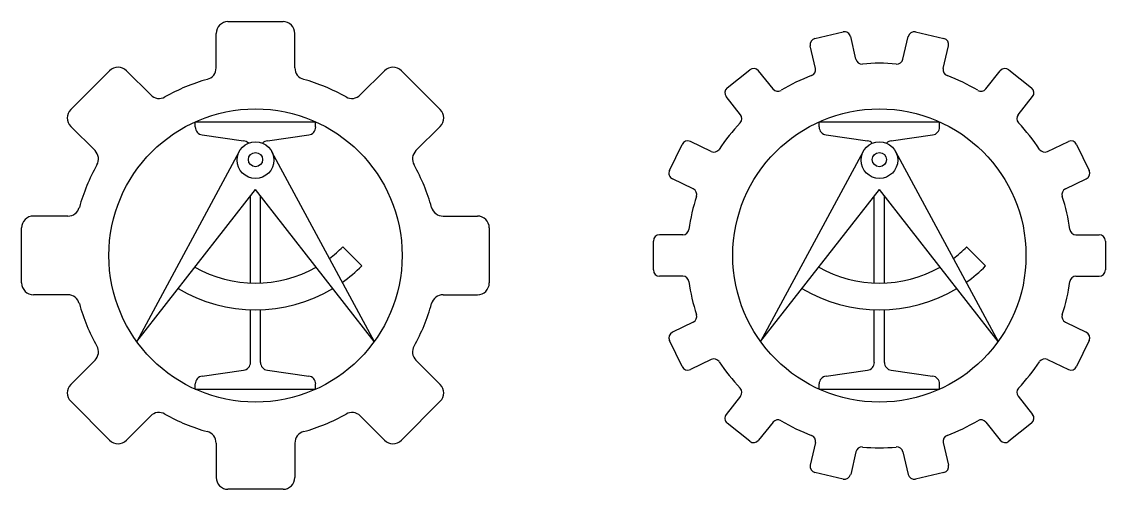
# Model space of a CAD drawing. Header units: millimetres. Extents: x -495 to 480, y 20 to 233.
# Drawn here: x 5.7 to 179.4, y 58 to 133 of the extents above; entities that cross this region are included whole.
import ezdxf

# ---------------------------------------------------------------- set-up
doc = ezdxf.new("R2010")
doc.units = ezdxf.units.MM

# ---------------------------------------------------------------- blocks, each defined once
blk = doc.blocks.new('*U4')
for p, q in [((-2.79, 6.31), (2.72, 6.31)), ((4.62, 4.41), (4.62, -4.41)), ((-2.79, -6.31), (2.72, -6.31))]:
    blk.add_line(p, q)
for centre, start, end in [((-2.79, 8.21), 195.2716, 270), ((2.72, 4.41), 0, 90), ((2.72, -4.41), 270, 0), ((-2.79, -8.21), 90, 164.7284)]:
    blk.add_arc(centre, 1.9, start, end)
blk = doc.blocks.new('*U5')
at = {"color": 0, "linetype": 'ByBlock', "lineweight": -2, "transparency": 16777216}
for p, rotation in [((41.04, 123.57), 90.00000000000004), ((17.81, 113.95), 135.0000000000001), ((64.27, 113.95), 45.00000000000003), ((8.18, 90.72), 180), ((17.81, 67.49), 225.0000000000001), ((64.27, 67.49), 315.0000000000001), ((41.04, 57.86), 270.0000000000001)]:
    blk.add_blockref('*U4', p, dxfattribs=dict(at, rotation=rotation))
blk.add_blockref('*U4', (73.89, 90.72), dxfattribs=at)

msp = doc.modelspace()

# ---------------------------------------------------------------- linework, layer by layer
for p, q in [((132.88, 130.29), (137.4, 131.32)), ((139.42, 126.95), (138.6, 130.57)), ((146.97, 126.95), (147.8, 130.57)), ((148.99, 131.32), (153.52, 130.29)), ((132.95, 125.47), (132.12, 129.09)), ((153.45, 125.47), (154.27, 129.09)), ((118.8, 122.36), (122.43, 125.26)), ((126.15, 122.2), (123.84, 125.1)), ((160.25, 122.2), (162.56, 125.1)), ((163.96, 125.26), (167.59, 122.36)), ((120.95, 118.06), (118.64, 120.96)), ((165.44, 118.06), (167.75, 120.96)), ((33.55, 116.92), (52.84, 116.92)), ((33.55, 116.09), (33.55, 116.92)), ((52.84, 116.09), (52.84, 116.92)), ((133.55, 116.92), (152.84, 116.92)), ((133.55, 116.09), (133.55, 116.92)), ((152.84, 116.09), (152.84, 116.92)), ((34.66, 114.82), (41.29, 113.89)), ((45.11, 113.89), (51.73, 114.82)), ((134.66, 114.82), (141.29, 113.89)), ((145.11, 113.89), (151.73, 114.82)), ((109.56, 109.12), (111.57, 113.3)), ((116.25, 112.16), (112.91, 113.77)), ((170.15, 112.16), (173.49, 113.77)), ((174.82, 113.3), (176.84, 109.12)), ((40.61, 112.18), (24.16, 81.72)), ((45.79, 112.18), (62.24, 81.72)), ((140.61, 112.18), (124.16, 81.72)), ((145.79, 112.18), (162.24, 81.72)), ((113.37, 106.17), (110.03, 107.78)), ((173.03, 106.17), (176.37, 107.78)), ((24.16, 81.72), (43.2, 106.07)), ((62.24, 81.72), (43.2, 106.07)), ((124.16, 81.72), (143.2, 106.07)), ((162.24, 81.72), (143.2, 106.07)), ((42.39, 91.09), (42.39, 105.04)), ((44, 91.09), (44, 105.04)), ((142.39, 91.09), (142.39, 105.04)), ((144, 91.09), (144, 105.04)), ((106.98, 93.17), (106.98, 97.81)), ((111.69, 98.81), (107.98, 98.81)), ((174.71, 98.81), (178.42, 98.81)), ((179.42, 97.81), (179.42, 93.17)), ((57.19, 96.87), (60.23, 93.82)), ((157.19, 96.87), (160.23, 93.82)), ((111.69, 92.17), (107.98, 92.17)), ((174.71, 92.17), (178.42, 92.17)), ((42.39, 78.37), (42.39, 86.78)), ((44, 78.37), (44, 86.78)), ((142.39, 78.37), (142.39, 86.78)), ((144, 78.37), (144, 86.78)), ((113.37, 84.81), (110.03, 83.2)), ((173.03, 84.81), (176.37, 83.2)), ((111.57, 77.69), (109.56, 81.87)), ((176.84, 81.87), (174.82, 77.69)), ((116.25, 78.83), (112.91, 77.22)), ((170.15, 78.83), (173.49, 77.22)), ((34.66, 76.17), (41.29, 77.1)), ((45.11, 77.1), (51.73, 76.17)), ((134.66, 76.17), (141.29, 77.1)), ((145.11, 77.1), (151.73, 76.17)), ((33.55, 74.06), (33.55, 74.9)), ((52.84, 74.06), (52.84, 74.9)), ((133.55, 74.06), (133.55, 74.9)), ((152.84, 74.06), (152.84, 74.9)), ((33.55, 74.06), (52.84, 74.06)), ((133.55, 74.06), (152.84, 74.06)), ((120.95, 72.93), (118.64, 70.03)), ((165.44, 72.93), (167.75, 70.03)), ((122.43, 65.73), (118.8, 68.62)), ((126.15, 68.79), (123.84, 65.89)), ((160.25, 68.79), (162.56, 65.89)), ((167.59, 68.62), (163.96, 65.73)), ((132.95, 65.51), (132.12, 61.9)), ((153.45, 65.51), (154.27, 61.9)), ((139.42, 64.03), (138.6, 60.42)), ((146.97, 64.03), (147.8, 60.42)), ((137.4, 59.67), (132.88, 60.7)), ((153.52, 60.7), (148.99, 59.67))]:
    msp.add_line(p, q)
for centre, radius in [((43.2, 95.49), 23.5), ((143.2, 95.49), 23.5), ((43.2, 110.78), 2.94), ((143.2, 110.78), 2.94), ((43.2, 110.86), 1.14), ((143.2, 110.86), 1.14)]:
    msp.add_circle(centre, radius)
for centre, radius, start, end in [((133.1, 129.31), 1, 102.8571, 192.8571), ((137.62, 130.34), 1, 12.8571, 102.8571), ((148.77, 130.34), 1, 77.1429, 167.1429), ((153.3, 129.31), 1, 347.1429, 77.1429), ((140.4, 127.18), 1, 192.8571, 275.0501), ((146, 127.18), 1, 264.9499, 347.1429), ((123.05, 124.47), 1, 38.5714, 128.5714), ((131.97, 125.25), 1, 290.6642, 12.8571), ((143.2, 95.49), 30.81, 84.9499, 95.0501), ((154.42, 125.25), 1, 167.1429, 249.3358), ((163.34, 124.47), 1, 51.4286, 141.4286), ((43.2, 95.49), 29.26, 105.2716, 119.7284), ((43.2, 95.49), 29.26, 60.2716, 74.7284), ((143.2, 95.49), 30.81, 110.6642, 120.7644), ((143.2, 95.49), 30.81, 59.2356, 69.3358), ((119.43, 121.58), 1, 128.5714, 218.5714), ((126.93, 122.82), 1, 218.5714, 300.7644), ((159.47, 122.82), 1, 239.2356, 321.4286), ((166.97, 121.58), 1, 321.4286, 51.4286), ((143.2, 95.49), 30.81, 136.3785, 146.4786), ((120.17, 117.44), 1, 316.3785, 38.5714), ((166.22, 117.44), 1, 141.4286, 223.6215), ((143.2, 95.49), 30.81, 33.5214, 43.6215), ((34.84, 116.09), 1.29, 180, 262), ((51.56, 116.09), 1.29, 278, 0), ((134.84, 116.09), 1.29, 180, 262), ((151.56, 116.09), 1.29, 278, 0), ((41.11, 112.61), 1.29, 42.9, 82), ((45.29, 112.61), 1.29, 98, 137.1), ((112.47, 112.86), 1, 64.2857, 154.2857), ((141.11, 112.61), 1.29, 42.9, 82), ((145.29, 112.61), 1.29, 98, 137.1), ((173.92, 112.86), 1, 25.7143, 115.7143), ((116.68, 113.06), 1, 244.2857, 326.4786), ((169.71, 113.06), 1, 213.5214, 295.7143), ((43.2, 95.49), 29.26, 150.2716, 164.7284), ((43.2, 95.49), 29.26, 15.2716, 29.7284), ((110.46, 108.68), 1, 154.2857, 244.2857), ((175.93, 108.68), 1, 295.7143, 25.7143), ((112.93, 105.27), 1, 342.0928, 64.2857), ((173.46, 105.27), 1, 115.7143, 197.9072), ((143.2, 95.49), 30.81, 162.0928, 172.1929), ((143.2, 95.49), 30.81, 7.8071, 17.9072), ((111.69, 99.81), 1, 270, 352.1929), ((174.71, 99.81), 1, 187.8071, 270), ((107.98, 97.81), 1, 90, 180), ((178.42, 97.81), 1, 0, 90), ((43.2, 110.86), 19.79, 306.8168, 315), ((143.2, 110.86), 19.79, 306.8168, 315), ((43.2, 110.86), 24.09, 305.3013, 315), ((143.2, 110.86), 24.09, 305.3013, 315), ((43.2, 110.86), 19.79, 240.5477, 299.4523), ((107.98, 93.17), 1, 180, 270), ((111.69, 91.17), 1, 7.8071, 90), ((143.2, 110.86), 19.79, 240.5477, 299.4523), ((174.71, 91.17), 1, 90, 172.1929), ((178.42, 93.17), 1, 270, 0), ((143.2, 95.49), 30.81, 187.8071, 197.9072), ((143.2, 95.49), 30.81, 342.0928, 352.1929), ((43.2, 110.86), 24.09, 239.0081, 300.9919), ((143.2, 110.86), 24.09, 239.0081, 300.9919), ((43.2, 95.49), 29.26, 195.2716, 209.7284), ((43.2, 95.49), 29.26, 330.2716, 344.7284), ((112.93, 85.71), 1, 295.7143, 17.9072), ((173.46, 85.71), 1, 162.0928, 244.2857), ((110.46, 82.3), 1, 115.7143, 205.7143), ((175.93, 82.3), 1, 334.2857, 64.2857), ((41.11, 78.37), 1.29, 278, 0), ((45.29, 78.37), 1.29, 180, 262), ((116.68, 77.93), 1, 33.5214, 115.7143), ((143.2, 95.49), 30.81, 213.5214, 223.6215), ((141.11, 78.37), 1.29, 278, 0), ((145.29, 78.37), 1.29, 180, 262), ((143.2, 95.49), 30.81, 316.3785, 326.4786), ((169.71, 77.93), 1, 64.2857, 146.4786), ((112.47, 78.12), 1, 205.7143, 295.7143), ((173.92, 78.12), 1, 244.2857, 334.2857), ((34.84, 74.9), 1.29, 98, 180), ((51.56, 74.9), 1.29, 0, 82), ((134.84, 74.9), 1.29, 98, 180), ((151.56, 74.9), 1.29, 0, 82), ((120.17, 73.55), 1, 321.4286, 43.6215), ((166.22, 73.55), 1, 136.3785, 218.5714), ((43.2, 95.49), 29.26, 240.2716, 254.7284), ((43.2, 95.49), 29.26, 285.2716, 299.7284), ((119.43, 69.41), 1, 141.4286, 231.4286), ((166.97, 69.41), 1, 308.5714, 38.5714), ((126.93, 68.16), 1, 59.2356, 141.4286), ((143.2, 95.49), 30.81, 239.2356, 249.3358), ((143.2, 95.49), 30.81, 290.6642, 300.7644), ((159.47, 68.16), 1, 38.5714, 120.7644), ((131.97, 65.73), 1, 347.1429, 69.3358), ((154.42, 65.73), 1, 110.6642, 192.8571), ((123.05, 66.51), 1, 231.4286, 321.4286), ((140.4, 63.81), 1, 84.9499, 167.1429), ((143.2, 95.49), 30.81, 264.9499, 275.0501), ((146, 63.81), 1, 12.8571, 95.0501), ((163.34, 66.51), 1, 218.5714, 308.5714), ((133.1, 61.67), 1, 167.1429, 257.1429), ((153.3, 61.67), 1, 282.8571, 12.8571), ((137.62, 60.64), 1, 257.1429, 347.1429), ((148.77, 60.64), 1, 192.8571, 282.8571)]:
    msp.add_arc(centre, radius, start, end)

# ---------------------------------------------------------------- block references
msp.add_blockref('*U5', (2.16, 4.78))

doc.saveas('drawing.dxf')
